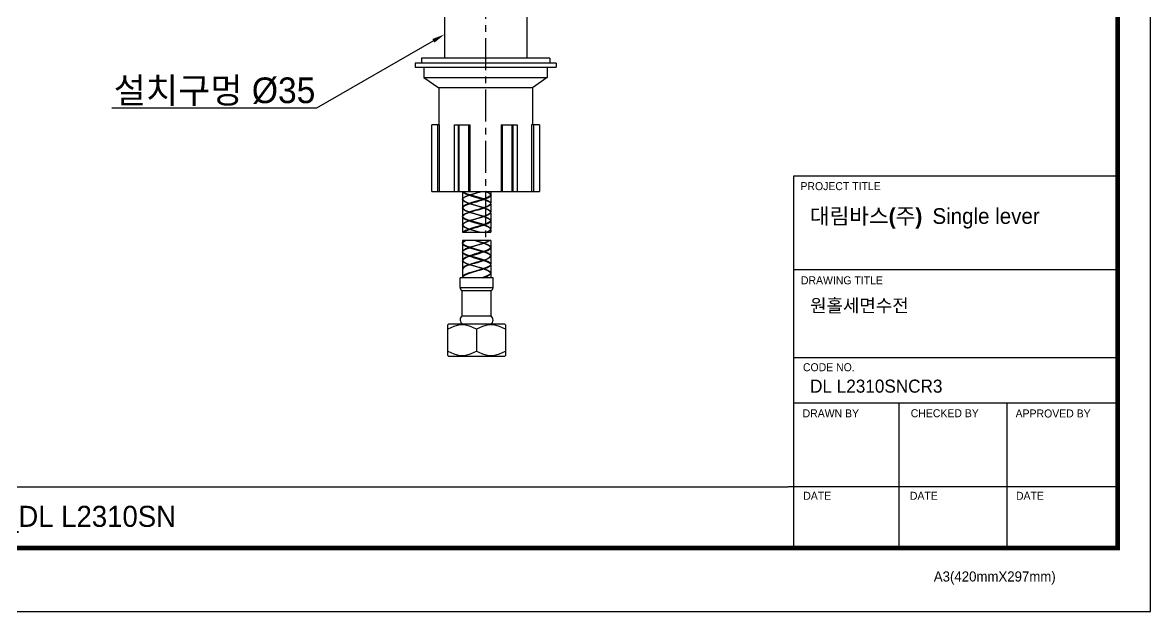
# Model space of a CAD drawing. Extents: x 0 to 790, y 0 to 579.
# Drawn here: x 350.5 to 789.9, y 0 to 229.5 of the extents above; entities that cross this region are included whole.
import ezdxf
from ezdxf import colors
from ezdxf.entities.mleader import LeaderData, LeaderLine
from ezdxf.math import Vec2, Vec3

# ---------------------------------------------------------------- set-up
doc = ezdxf.new("R2010")
doc.units = 0
doc.header["$LTSCALE"] = 10
doc.header["$MEASUREMENT"] = 0
doc.linetypes.add('CENTER', pattern=[2, 1.25, -0.25, 0.25, -0.25])
doc.layers.get('0').update_dxf_attribs({"linetype": 'CONTINUOUS'})
doc.layers.add('DEFAULT_1', color=7, linetype='CENTER')
doc.styles.get("Standard").update_dxf_attribs({"font": 'H2GTRE.TTF'})
doc.styles.add('단선완성형', font='')
doc.styles.get('단선완성형').set_extended_font_data('Gulim')

msp = doc.modelspace()

# ---------------------------------------------------------------- linework, layer by layer
at = {"color": 7, "linetype": 'Continuous'}
for p, q in [((514.9, 234.08), (514.9, 215.58)), ((546.9, 234.08), (546.9, 215.58)), ((555.9, 215.58), (505.9, 215.58)), ((505.9, 215.58), (505.9, 213.58)), ((555.9, 215.58), (555.9, 213.58)), ((558.4, 213.58), (503.4, 213.58)), ((503.4, 213.58), (503.4, 212.08)), ((503.4, 212.08), (558.4, 212.08)), ((506.9, 212.08), (506.9, 208.08)), ((554.9, 212.08), (554.9, 208.08)), ((558.4, 213.58), (558.4, 212.08)), ((506.9, 208.08), (554.9, 208.08)), ((506.9, 208.08), (512.65, 204.08)), ((554.9, 208.08), (549.15, 204.08)), ((549.15, 204.08), (512.65, 204.08)), ((512.65, 204.08), (512.65, 189.58)), ((549.15, 204.08), (549.15, 189.58)), ((512.97, 189.58), (509.9, 189.58)), ((509.9, 163.58), (509.9, 189.58)), ((512.97, 163.58), (512.97, 189.58)), ((518.66, 189.58), (524.88, 189.58)), ((518.66, 189.58), (518.66, 163.58)), ((524.88, 163.58), (524.88, 189.58)), ((536.92, 189.58), (543.14, 189.58)), ((536.92, 189.58), (536.92, 163.58)), ((543.14, 189.58), (543.14, 163.58)), ((551.9, 189.58), (548.83, 189.58)), ((548.83, 189.58), (548.83, 163.58)), ((551.9, 189.58), (551.9, 163.58)), ((509.9, 163.58), (551.9, 163.58)), ((521.9, 163.58), (521.9, 160.68)), ((522.02, 163.58), (522.19, 163.27)), ((522.31, 163.37), (522.15, 163.58)), ((522.19, 163.27), (523.04, 162.76)), ((522.47, 163.24), (523.38, 162.7)), ((523.04, 162.76), (524.35, 162.25)), ((523.38, 162.7), (524.68, 162.19)), ((524.65, 162.35), (525.52, 162.62)), ((525.52, 162.62), (526.44, 162.9)), ((528.36, 163.26), (527.4, 162.98)), ((529.28, 163.54), (528.36, 163.26)), ((529.42, 163.58), (529.28, 163.54)), ((531.3, 163.58), (531.77, 163.4)), ((531.77, 163.4), (532.61, 162.88)), ((532.89, 162.27), (532.49, 162.79)), ((532.61, 162.88), (532.9, 162.37)), ((532.9, 163.58), (532.9, 162.37)), ((521.9, 160.68), (522.2, 161.21)), ((522.19, 159.96), (521.9, 160.48)), ((521.9, 160.48), (521.9, 157.32)), ((521.91, 160.58), (522.31, 161.1)), ((521.91, 160.58), (522.31, 160.06)), ((523.04, 159.44), (522.19, 159.96)), ((522.2, 161.21), (523.05, 161.73)), ((523.05, 158.38), (522.2, 157.85)), ((524.36, 158.91), (523.04, 159.44)), ((523.05, 161.73), (524.35, 162.25)), ((524.36, 158.91), (523.05, 158.38)), ((524.4, 158.91), (523.1, 158.38)), ((524.35, 162.25), (524.45, 162.25)), ((524.4, 158.91), (524.36, 158.91)), ((524.74, 162.35), (524.65, 162.35)), ((524.74, 162.15), (524.65, 162.15)), ((524.65, 162.15), (525.52, 161.87)), ((525.52, 159.3), (524.65, 159.01)), ((524.65, 159.01), (524.69, 159.01)), ((524.65, 158.81), (524.69, 158.81)), ((525.52, 158.54), (524.65, 158.81)), ((524.69, 159.01), (526.35, 159.54)), ((524.69, 159.01), (524.88, 158.95)), ((524.83, 162.31), (524.74, 162.35)), ((524.88, 158.95), (524.98, 158.91)), ((525.74, 162.49), (524.95, 162.25)), ((525.74, 162.01), (524.95, 162.25)), ((525.52, 161.87), (526.44, 161.6)), ((526.45, 159.58), (525.52, 159.3)), ((526.44, 158.26), (525.52, 158.54)), ((526.35, 159.54), (527.35, 159.85)), ((527.4, 157.98), (526.44, 158.26)), ((527.4, 159.86), (526.45, 159.58)), ((526.56, 159.41), (527.4, 159.66)), ((527.35, 159.65), (528.45, 159.98)), ((527.4, 159.66), (528.35, 159.94)), ((527.4, 158.18), (528.36, 157.9)), ((528.35, 161.25), (527.45, 161.51)), ((529.28, 160.98), (528.35, 161.25)), ((528.35, 159.94), (529.28, 160.23)), ((528.45, 159.98), (530.09, 160.51)), ((530.15, 160.71), (529.28, 160.98)), ((529.28, 160.23), (530.15, 160.51)), ((530.09, 160.51), (529.79, 160.61)), ((530.15, 160.71), (530.09, 160.71)), ((530.15, 160.51), (530.09, 160.51)), ((530.22, 160.64), (530.14, 160.67)), ((530.28, 160.64), (530.37, 160.61)), ((530.37, 160.61), (530.44, 160.61)), ((530.44, 160.61), (531.76, 161.13)), ((530.44, 160.61), (531.76, 160.09)), ((532.59, 158.3), (531.75, 157.78)), ((531.76, 161.13), (532.61, 161.65)), ((531.76, 160.09), (532.6, 159.57)), ((532.47, 158.4), (532.89, 158.94)), ((532.89, 162.27), (532.48, 161.75)), ((532.49, 159.46), (532.89, 158.94)), ((532.51, 158.31), (532.7, 158.69)), ((532.9, 158.84), (532.59, 158.3)), ((532.6, 159.57), (532.87, 159.1)), ((532.61, 161.65), (532.9, 162.17)), ((532.9, 162.17), (532.9, 159.04)), ((532.9, 158.84), (532.9, 155.68)), ((522.2, 157.85), (521.9, 157.32)), ((521.9, 157.12), (521.9, 153.99)), ((521.9, 153.99), (522.19, 154.51)), ((521.9, 153.79), (522.19, 153.27)), ((521.9, 153.79), (521.9, 150.68)), ((521.91, 157.22), (522.32, 157.75)), ((521.91, 157.22), (522.3, 156.7)), ((522.32, 154.41), (521.91, 153.89)), ((522.31, 153.37), (521.91, 153.89)), ((522.19, 156.6), (521.93, 157.07)), ((522.28, 157.85), (522.09, 157.46)), ((523.02, 156.08), (522.19, 156.6)), ((522.19, 154.51), (523.04, 155.03)), ((524.36, 155.55), (523.02, 156.08)), ((523.04, 155.03), (524.36, 155.55)), ((524.43, 155.55), (524.36, 155.55)), ((524.52, 155.52), (524.43, 155.55)), ((524.65, 155.65), (525.52, 155.93)), ((524.65, 155.65), (524.71, 155.65)), ((524.65, 155.45), (524.71, 155.45)), ((525.52, 155.18), (524.65, 155.45)), ((526.38, 156.19), (524.71, 155.65)), ((524.81, 155.62), (524.71, 155.65)), ((525.01, 155.55), (524.81, 155.62)), ((525.52, 155.93), (526.45, 156.22)), ((526.45, 154.91), (525.52, 155.18)), ((527.45, 156.51), (526.38, 156.19)), ((526.45, 156.22), (528.25, 156.75)), ((527.35, 154.65), (526.45, 154.91)), ((528.35, 156.58), (527.4, 156.3)), ((527.45, 156.31), (528.47, 156.62)), ((529.28, 156.86), (528.35, 156.58)), ((528.35, 154.56), (529.28, 154.29)), ((528.36, 157.9), (529.28, 157.62)), ((528.47, 156.62), (530.11, 157.15)), ((529.06, 153.67), (529.84, 153.91)), ((529.28, 157.62), (530.15, 157.35)), ((530.15, 157.15), (529.28, 156.86)), ((529.28, 154.29), (530.15, 154.01)), ((530.15, 153.81), (529.28, 153.54)), ((529.82, 157.25), (529.92, 157.21)), ((529.92, 157.21), (530.05, 157.17)), ((529.96, 153.85), (530.06, 153.81)), ((530.05, 157.17), (530.11, 157.15)), ((530.15, 154.01), (530.06, 154.01)), ((530.15, 153.81), (530.06, 153.81)), ((530.15, 157.35), (530.11, 157.35)), ((530.21, 157.31), (530.11, 157.35)), ((530.15, 157.15), (530.11, 157.15)), ((531.48, 153.43), (530.11, 153.98)), ((530.25, 153.95), (530.35, 153.91)), ((530.35, 153.91), (530.44, 153.91)), ((530.4, 157.25), (530.44, 157.25)), ((531.75, 157.78), (530.44, 157.25)), ((530.44, 157.25), (531.73, 156.74)), ((531.76, 154.44), (530.44, 153.91)), ((530.44, 153.91), (531.78, 153.39)), ((531.73, 156.74), (532.6, 156.21)), ((532.61, 154.96), (531.76, 154.44)), ((532.89, 155.58), (532.47, 156.11)), ((532.48, 155.06), (532.89, 155.58)), ((532.6, 156.21), (532.9, 155.68)), ((532.9, 155.48), (532.61, 154.96)), ((532.9, 155.48), (532.9, 152.37)), ((521.9, 150.68), (522.2, 151.21)), ((522.19, 149.96), (521.9, 150.48)), ((521.9, 150.48), (521.9, 147.75)), ((522.32, 151.11), (521.91, 150.58)), ((521.91, 150.58), (522.31, 150.06)), ((522.19, 153.27), (523.04, 152.76)), ((523.04, 149.44), (522.19, 149.96)), ((522.2, 151.21), (523.06, 151.74)), ((522.48, 153.23), (523.42, 152.68)), ((523.04, 152.76), (524.35, 152.25)), ((524.36, 148.91), (523.04, 149.44)), ((523.06, 151.74), (524.35, 152.25)), ((523.42, 152.68), (524.67, 152.2)), ((524.35, 152.25), (524.45, 152.25)), ((524.65, 152.35), (525.52, 152.62)), ((524.74, 152.35), (524.65, 152.35)), ((524.74, 152.15), (524.65, 152.15)), ((524.65, 152.15), (525.52, 151.87)), ((526.35, 149.55), (524.69, 149.01)), ((524.83, 152.31), (524.74, 152.35)), ((525.73, 152.49), (524.95, 152.25)), ((525.74, 152.01), (524.95, 152.25)), ((525.52, 152.62), (526.44, 152.9)), ((525.52, 151.87), (526.45, 151.6)), ((526.44, 149.58), (525.52, 149.3)), ((527.35, 149.85), (526.35, 149.55)), ((527.4, 149.86), (526.44, 149.58)), ((526.45, 151.6), (527.45, 151.31)), ((526.56, 149.41), (528.33, 149.94)), ((527.35, 149.65), (528.39, 149.96)), ((528.35, 153.26), (527.4, 152.98)), ((528.35, 151.25), (527.45, 151.51)), ((528.33, 149.94), (529.22, 150.21)), ((529.28, 153.54), (528.35, 153.26)), ((529.28, 150.98), (528.35, 151.25)), ((528.39, 149.96), (530.03, 150.49)), ((529.22, 150.21), (530.07, 150.48)), ((530.15, 150.71), (529.28, 150.98)), ((529.87, 150.58), (529.79, 150.61)), ((530.03, 150.53), (529.87, 150.58)), ((530.03, 150.53), (530.09, 150.51)), ((530.15, 150.71), (530.09, 150.71)), ((530.15, 150.51), (530.09, 150.51)), ((530.37, 150.61), (530.44, 150.61)), ((530.44, 150.61), (531.75, 151.13)), ((530.44, 150.61), (531.76, 150.09)), ((532.36, 152.9), (531.48, 153.43)), ((531.75, 151.13), (532.6, 151.65)), ((531.76, 150.09), (532.61, 149.56)), ((531.78, 153.39), (532.61, 152.88)), ((532.43, 149.59), (532.58, 149.34)), ((532.89, 152.27), (532.48, 151.75)), ((532.89, 152.27), (532.49, 152.78)), ((532.5, 149.46), (532.89, 148.94)), ((532.6, 151.65), (532.9, 152.17)), ((532.61, 152.88), (532.9, 152.37)), ((532.61, 149.56), (532.9, 149.04)), ((532.9, 152.17), (532.9, 149.04)), ((521.9, 147.75), (532.9, 147.75)), ((524.36, 148.91), (523.05, 148.38)), ((524.4, 148.91), (523.1, 148.38)), ((524.4, 148.91), (524.36, 148.91)), ((524.59, 148.85), (524.69, 148.81)), ((525.52, 149.3), (524.65, 149.01)), ((524.65, 149.01), (524.69, 149.01)), ((524.65, 148.81), (524.69, 148.81)), ((525.52, 148.54), (524.65, 148.81)), ((524.78, 148.98), (524.69, 149.01)), ((526.45, 148.26), (525.52, 148.54)), ((527.4, 147.98), (526.45, 148.26)), ((526.56, 148.42), (528.36, 147.9)), ((528.18, 147.75), (527.4, 147.98)), ((528.36, 147.9), (528.85, 147.75)), ((532.48, 148.4), (532.89, 148.94)), ((532.51, 148.3), (532.74, 148.74)), ((532.9, 148.84), (532.59, 148.3)), ((532.9, 148.84), (532.9, 147.75)), ((532.9, 144.5), (521.9, 144.5)), ((521.9, 144.5), (521.9, 143.56)), ((521.9, 143.56), (522.2, 144.08)), ((521.9, 143.36), (521.9, 140.25)), ((521.9, 143.36), (522.19, 142.85)), ((521.9, 140.25), (522.2, 140.78)), ((522.32, 143.98), (521.91, 143.46)), ((522.32, 142.95), (521.91, 143.46)), ((521.91, 140.15), (522.31, 140.67)), ((522.19, 142.85), (523.04, 142.33)), ((522.2, 144.08), (522.88, 144.5)), ((522.2, 140.78), (523.06, 141.31)), ((523.26, 144.5), (522.32, 143.98)), ((522.38, 144.08), (523.02, 144.5)), ((522.46, 142.82), (523.36, 142.28)), ((523.04, 142.33), (524.35, 141.82)), ((523.06, 141.31), (524.35, 141.82)), ((523.36, 142.28), (524.67, 141.77)), ((524.35, 141.82), (524.45, 141.82)), ((524.65, 141.92), (525.52, 142.2)), ((524.74, 141.92), (524.65, 141.92)), ((524.74, 141.72), (524.65, 141.72)), ((524.65, 141.72), (525.52, 141.45)), ((524.83, 141.89), (524.74, 141.92)), ((525.73, 142.07), (524.95, 141.82)), ((525.74, 141.58), (524.95, 141.82)), ((525.52, 142.2), (526.45, 142.48)), ((525.52, 141.45), (526.45, 141.18)), ((526.45, 144.48), (526.37, 144.5)), ((527.35, 144.22), (526.45, 144.48)), ((527.06, 144.5), (527.35, 144.42)), ((527.35, 144.42), (528.36, 144.13)), ((528.35, 142.83), (527.4, 142.55)), ((528.35, 140.83), (527.45, 141.09)), ((529.28, 143.11), (528.35, 142.83)), ((529.28, 140.55), (528.35, 140.83)), ((528.36, 144.13), (529.28, 143.86)), ((529.06, 143.24), (529.84, 143.49)), ((529.28, 143.86), (530.15, 143.59)), ((530.15, 143.39), (529.28, 143.11)), ((530.15, 143.59), (530.06, 143.59)), ((530.15, 143.39), (530.06, 143.39)), ((531.43, 143.03), (530.13, 143.54)), ((530.35, 143.49), (530.44, 143.49)), ((531.77, 144.02), (530.44, 143.49)), ((530.44, 143.49), (531.77, 142.97)), ((530.44, 140.18), (531.75, 140.7)), ((532.34, 142.49), (531.43, 143.03)), ((531.75, 140.7), (532.6, 141.23)), ((532.56, 144.5), (531.77, 144.02)), ((531.77, 142.97), (532.61, 142.45)), ((532.89, 141.85), (532.48, 141.33)), ((532.89, 141.85), (532.49, 142.35)), ((532.6, 141.23), (532.9, 141.75)), ((532.61, 142.45), (532.9, 141.95)), ((532.9, 144.5), (532.9, 141.95)), ((532.9, 141.75), (532.9, 138.61)), ((521.9, 140.05), (521.9, 136.89)), ((521.9, 140.05), (522.19, 139.53)), ((522.19, 137.42), (521.9, 136.89)), ((521.9, 136.69), (521.9, 133.56)), ((522.31, 139.63), (521.91, 140.15)), ((521.91, 136.79), (522.31, 137.32)), ((521.91, 136.79), (522.32, 136.26)), ((522.2, 136.16), (521.93, 136.64)), ((522.29, 137.43), (522.06, 136.99)), ((522.19, 139.53), (523.04, 139.01)), ((523.04, 137.95), (522.19, 137.42)), ((523.04, 139.01), (524.36, 138.49)), ((524.36, 138.49), (523.04, 137.95)), ((524.36, 138.49), (524.4, 138.49)), ((524.59, 138.42), (524.69, 138.39)), ((525.52, 138.87), (524.65, 138.59)), ((524.68, 138.59), (524.65, 138.59)), ((524.68, 138.39), (524.65, 138.39)), ((524.65, 138.39), (525.52, 138.11)), ((526.34, 139.12), (524.68, 138.59)), ((524.78, 138.55), (524.69, 138.59)), ((526.44, 139.15), (525.52, 138.87)), ((525.52, 138.11), (526.44, 137.83)), ((527.35, 139.42), (526.34, 139.12)), ((527.4, 139.44), (526.44, 139.15)), ((526.44, 137.83), (527.4, 137.55)), ((526.44, 135.79), (528.24, 136.32)), ((526.56, 138.99), (528.35, 139.52)), ((528.44, 139.55), (527.35, 139.22)), ((528.36, 137.48), (527.4, 137.75)), ((528.35, 139.52), (529.28, 139.8)), ((529.28, 136.44), (528.35, 136.16)), ((529.28, 137.2), (528.36, 137.48)), ((530.08, 140.08), (528.44, 139.55)), ((528.46, 136.19), (530.11, 136.72)), ((530.15, 140.28), (529.28, 140.55)), ((529.28, 139.8), (530.15, 140.08)), ((530.15, 136.92), (529.28, 137.2)), ((530.15, 136.72), (529.28, 136.44)), ((529.89, 140.15), (529.79, 140.18)), ((530.09, 140.08), (529.89, 140.15)), ((530.01, 136.75), (530.11, 136.72)), ((530.15, 140.28), (530.09, 140.28)), ((530.15, 140.08), (530.09, 140.08)), ((530.11, 136.92), (530.15, 136.92)), ((530.21, 136.89), (530.11, 136.92)), ((530.11, 136.72), (530.15, 136.72)), ((530.27, 140.22), (530.37, 140.18)), ((530.37, 140.18), (530.44, 140.18)), ((530.44, 136.82), (530.4, 136.82)), ((530.44, 140.18), (531.75, 139.67)), ((531.75, 137.35), (530.44, 136.82)), ((531.75, 136.3), (530.44, 136.82)), ((531.75, 139.67), (532.6, 139.15)), ((532.6, 137.88), (531.75, 137.35)), ((532.61, 135.77), (531.75, 136.3)), ((532.61, 138.88), (532.43, 139.16)), ((532.49, 139.04), (532.89, 138.51)), ((532.49, 137.99), (532.89, 138.51)), ((532.51, 137.88), (532.74, 138.33)), ((532.6, 139.15), (532.87, 138.67)), ((532.9, 138.41), (532.6, 137.88)), ((532.9, 138.41), (532.9, 135.25)), ((522.16, 134.05), (521.9, 133.56)), ((522.27, 133.94), (521.9, 133.36)), ((521.9, 133.36), (521.9, 130.25)), ((523.05, 135.64), (522.2, 136.16)), ((522.36, 136.15), (523.28, 135.61)), ((524.36, 135.13), (523.05, 135.64)), ((523.28, 135.61), (524.64, 135.07)), ((524.43, 135.13), (524.36, 135.13)), ((524.53, 135.09), (524.43, 135.13)), ((524.65, 135.23), (525.51, 135.51)), ((524.65, 135.23), (524.71, 135.23)), ((524.65, 135.03), (524.71, 135.03)), ((525.52, 134.75), (524.65, 135.03)), ((526.36, 135.76), (524.71, 135.23)), ((524.71, 135.23), (524.91, 135.16)), ((524.91, 135.16), (525.01, 135.13)), ((525.51, 135.51), (526.44, 135.79)), ((526.45, 134.48), (525.52, 134.75)), ((527.45, 136.09), (526.36, 135.76)), ((527.35, 134.22), (526.45, 134.48)), ((527.35, 134.42), (528.35, 134.13)), ((528.35, 136.16), (527.4, 135.87)), ((528.35, 132.83), (527.4, 132.55)), ((527.45, 135.89), (528.46, 136.19)), ((528.35, 134.13), (529.28, 133.86)), ((529.28, 133.11), (528.35, 132.83)), ((529.28, 133.86), (530.15, 133.59)), ((530.15, 133.39), (529.28, 133.11)), ((530.15, 133.59), (530.06, 133.59)), ((530.15, 133.39), (530.06, 133.39)), ((531.42, 133.03), (530.13, 133.54)), ((530.35, 133.49), (530.44, 133.49)), ((531.74, 134), (530.44, 133.49)), ((530.44, 133.49), (531.76, 132.97)), ((532.33, 132.49), (531.42, 133.03)), ((532.6, 134.53), (531.74, 134)), ((531.76, 132.97), (532.6, 132.46)), ((532.89, 131.85), (532.47, 131.32)), ((532.89, 131.85), (532.48, 132.36)), ((532.49, 135.67), (532.89, 135.15)), ((532.89, 135.15), (532.49, 134.63)), ((532.9, 135.05), (532.6, 134.53)), ((532.6, 132.46), (532.9, 131.95)), ((532.9, 135.25), (532.61, 135.77)), ((532.9, 131.75), (532.88, 131.83)), ((532.9, 135.05), (532.9, 131.95)), ((533.8, 129.95), (521, 129.95)), ((521, 126.16), (521, 129.95)), ((522.17, 130.75), (521.9, 130.25)), ((522.16, 130.55), (521.9, 130.05)), ((521.9, 130.05), (521.9, 129.95)), ((522.95, 131.25), (522.17, 130.75)), ((524.17, 131.75), (522.95, 131.25)), ((530.01, 130.05), (530.13, 130.1)), ((530.07, 130.25), (530.07, 130.05)), ((531.13, 130.48), (531.98, 130.9)), ((531.98, 130.9), (532.08, 130.98)), ((532.33, 131.02), (532.83, 131.5)), ((532.83, 131.5), (532.9, 131.75)), ((532.9, 131.75), (532.9, 129.95)), ((533.8, 126.16), (533.8, 129.95)), ((533.05, 124.95), (521.75, 124.95)), ((521.75, 115.15), (521.75, 124.95)), ((533.05, 115.15), (533.05, 124.95)), ((521.75, 115.15), (533.05, 115.15)), ((516.41, 111.95), (516.15, 111.69)), ((516.15, 99.71), (516.15, 111.69)), ((538.39, 111.95), (516.41, 111.95)), ((527.4, 109.95), (527.4, 101.45)), ((538.39, 111.95), (538.65, 111.69)), ((538.65, 111.69), (538.65, 99.71)), ((516.41, 99.45), (516.15, 99.71)), ((516.41, 99.45), (538.39, 99.45)), ((538.39, 99.45), (538.65, 99.71))]:
    msp.add_line(p, q, dxfattribs=at)
at = {"color": 9, "linetype": 'Continuous'}
for p, q in [((512.12, 189.58), (512.12, 163.58)), ((520.16, 189.58), (520.16, 163.58)), ((520.64, 163.58), (520.64, 189.58)), ((524.26, 189.58), (524.26, 163.58)), ((537.54, 163.58), (537.54, 189.58)), ((541.16, 189.58), (541.16, 163.58)), ((541.64, 163.58), (541.64, 189.58)), ((549.68, 163.58), (549.68, 189.58)), ((530.11, 150.48), (530.11, 150.68)), ((521, 126.16), (533.8, 126.16))]:
    msp.add_line(p, q, dxfattribs=at)
at = {"color": 5, "ltscale": 40}
for p, q in [((777.1, 169.65), (650.86, 169.65)), ((777.1, 133.17), (650.86, 133.17)), ((777.1, 133.17), (650.86, 133.17)), ((777.1, 98.84), (650.86, 98.84)), ((777.1, 98.84), (650.86, 98.84)), ((777.1, 81.14), (650.86, 81.14)), ((777.1, 81.14), (650.86, 81.14)), ((691.87, 81.14), (691.87, 24.78)), ((733.95, 81.14), (733.95, 24.78)), ((777.1, 48.58), (648.87, 48.58)), ((777.1, 48.58), (651.85, 48.58)), ((777.1, 24.78), (668.91, 24.78))]:
    msp.add_line(p, q, dxfattribs=at)
at = {"color": 5, "ltscale": 0.5}
msp.add_line((650.86, 169.65), (650.86, 24.02), dxfattribs=at)
at = {"color": 5}
msp.add_line((12.7, 48.49), (648.72, 48.49), dxfattribs=at)
at = {"ltscale": 0.5}
msp.add_lwpolyline([(0, 0), (789.88, 0), (789.88, 578.76), (0, 578.76)], close=True, dxfattribs=at)
at = {"color": 5, "linetype": 'ByBlock', "lineweight": 200, "const_width": 1.82}
msp.add_lwpolyline([(12.7, 24.78), (777.1, 24.78), (777.1, 565.32), (12.7, 565.32)], close=True, dxfattribs=at)
at = {"color": 7, "linetype": 'Continuous'}
for points in [[(524.65, 162.35), (523.26, 162.86), (522.31, 163.37)], [(527.4, 162.98), (526.56, 162.74), (525.74, 162.49)], [(526.44, 162.9), (528.24, 163.43), (528.76, 163.58)], [(532.49, 162.79), (531.55, 163.3), (530.78, 163.58)], [(532.33, 162.92), (531.42, 163.46), (531.12, 163.58)], [(522.31, 161.1), (523.26, 161.62), (524.65, 162.15)], [(522.31, 160.06), (523.25, 159.54), (524.65, 159.01)], [(522.32, 157.75), (523.26, 158.28), (524.65, 158.81)], [(524.45, 162.25), (523.19, 161.73), (522.36, 161.21)], [(524.69, 158.81), (524.59, 158.85), (524.4, 158.91)], [(524.45, 162.25), (524.54, 162.21), (524.64, 162.18), (524.68, 162.17)], [(524.95, 158.91), (525.73, 159.16), (526.56, 159.41)], [(524.95, 158.91), (525.73, 158.67), (526.55, 158.42), (527.4, 158.18)], [(527.45, 161.51), (526.56, 161.77), (525.74, 162.01)], [(526.44, 161.6), (528.24, 161.09), (529.06, 160.85), (529.84, 160.6)], [(529.84, 160.6), (529.06, 160.36), (528.24, 160.11), (527.4, 159.86)], [(530.09, 160.71), (530.18, 160.67), (530.28, 160.64)], [(532.48, 161.75), (531.53, 161.23), (530.15, 160.71)], [(530.15, 160.51), (531.54, 159.99), (532.49, 159.46)], [(530.15, 157.35), (531.51, 157.87), (532.47, 158.4)], [(532.45, 159.58), (531.56, 160.11), (530.22, 160.64)], [(530.4, 157.25), (531.68, 157.78), (532.51, 158.31)], [(522.3, 156.7), (523.23, 156.19), (524.65, 155.65)], [(524.65, 155.45), (523.26, 154.93), (522.32, 154.41)], [(522.34, 156.59), (523.23, 156.06), (524.59, 155.51)], [(527.4, 156.3), (526.56, 156.05), (525.74, 155.8), (524.95, 155.56)], [(524.95, 155.56), (525.74, 155.31), (526.56, 155.07), (528.35, 154.56)], [(529.84, 153.91), (529.06, 154.15), (528.24, 154.39), (527.35, 154.65)], [(529.85, 157.25), (529.07, 157.49), (528.24, 157.74), (527.4, 157.98)], [(528.25, 156.75), (529.07, 157), (529.85, 157.25)], [(532.47, 156.11), (531.51, 156.64), (530.15, 157.15)], [(530.15, 154.01), (531.53, 154.53), (532.48, 155.06)], [(532.49, 152.78), (531.56, 153.29), (530.15, 153.81)], [(530.4, 157.25), (530.3, 157.28), (530.21, 157.31)], [(532.44, 154.96), (531.62, 154.44), (530.34, 153.91)], [(524.65, 152.35), (523.26, 152.86), (522.31, 153.37)], [(522.31, 150.06), (523.26, 149.54), (524.65, 149.01)], [(524.65, 152.15), (523.28, 151.63), (522.32, 151.11)], [(524.45, 152.25), (523.18, 151.73), (522.36, 151.2)], [(524.45, 152.25), (524.55, 152.21), (524.64, 152.18), (524.66, 152.17)], [(524.95, 148.91), (525.73, 149.16), (526.56, 149.41)], [(527.4, 152.98), (526.56, 152.74), (525.73, 152.49)], [(527.45, 151.51), (526.56, 151.77), (525.74, 152.01)], [(526.44, 152.9), (528.24, 153.42), (529.06, 153.67)], [(529.84, 150.61), (529.06, 150.36), (528.24, 150.11), (527.4, 149.86)], [(527.45, 151.31), (528.24, 151.09), (529.06, 150.85), (529.84, 150.61)], [(530.07, 150.48), (530.1, 150.49), (530.12, 150.5), (530.15, 150.51)], [(530.14, 150.69), (530.22, 150.66), (530.37, 150.61)], [(532.48, 151.75), (531.53, 151.23), (530.15, 150.71)], [(530.15, 150.51), (530.17, 150.5), (530.2, 150.49), (530.23, 150.48)], [(530.2, 150.64), (531.51, 150.13), (532.43, 149.59)], [(530.23, 150.48), (531.58, 149.97), (532.5, 149.46)], [(523.05, 148.38), (522.2, 147.85), (522.14, 147.75)], [(523.1, 148.38), (522.28, 147.85), (522.23, 147.75)], [(522.32, 147.75), (523.27, 148.28), (524.65, 148.81)], [(524.4, 148.91), (524.49, 148.88), (524.59, 148.85)], [(524.98, 148.91), (524.88, 148.95), (524.78, 148.98)], [(524.95, 148.91), (525.73, 148.67), (526.56, 148.42)], [(531.21, 147.75), (531.52, 147.87), (532.48, 148.4)], [(532.59, 148.3), (531.73, 147.77), (531.69, 147.75)], [(522.31, 140.67), (523.25, 141.2), (524.65, 141.72)], [(524.65, 141.92), (523.26, 142.43), (522.32, 142.95)], [(524.45, 141.82), (523.18, 141.3), (522.36, 140.78)], [(524.45, 141.82), (524.55, 141.79), (524.66, 141.75)], [(527.4, 142.55), (526.56, 142.31), (525.73, 142.07)], [(527.45, 141.09), (526.56, 141.34), (525.74, 141.58)], [(526.45, 142.48), (528.24, 143), (529.06, 143.24)], [(526.45, 141.18), (528.24, 140.66), (529.06, 140.42), (529.84, 140.18)], [(529.84, 143.49), (529.06, 143.73), (528.24, 143.97), (527.35, 144.22)], [(530.34, 143.49), (530.25, 143.52), (530.14, 143.56)], [(530.15, 143.59), (531.54, 144.11), (532.25, 144.5)], [(532.49, 142.35), (531.56, 142.87), (530.15, 143.39)], [(532.48, 141.33), (531.53, 140.8), (530.15, 140.28)], [(532.39, 144.5), (531.62, 144.01), (530.34, 143.49)], [(524.4, 138.49), (523.11, 137.96), (522.29, 137.43)], [(524.65, 138.59), (523.26, 139.11), (522.31, 139.63)], [(522.31, 137.32), (523.26, 137.86), (524.65, 138.39)], [(522.32, 136.26), (523.27, 135.74), (524.65, 135.23)], [(524.4, 138.49), (524.49, 138.45), (524.59, 138.42)], [(524.98, 138.49), (524.88, 138.52), (524.78, 138.55)], [(524.95, 138.49), (525.73, 138.74), (526.56, 138.99)], [(527.4, 137.75), (526.56, 138), (525.73, 138.24), (524.95, 138.49)], [(529.84, 140.18), (529.06, 139.93), (528.24, 139.68), (527.4, 139.44)], [(527.4, 137.55), (528.24, 137.31), (529.07, 137.06), (529.85, 136.82)], [(528.24, 136.32), (529.06, 136.57), (529.85, 136.82)], [(529.82, 136.82), (529.92, 136.79), (530.01, 136.75)], [(530.15, 140.08), (531.54, 139.56), (532.49, 139.04)], [(530.15, 136.92), (531.54, 137.45), (532.49, 137.99)], [(530.15, 136.72), (531.54, 136.2), (532.49, 135.67)], [(532.43, 139.16), (531.51, 139.71), (530.2, 140.22)], [(530.4, 136.82), (530.3, 136.85), (530.21, 136.89)], [(530.4, 136.82), (531.68, 137.35), (532.51, 137.88)], [(524.36, 135.13), (523, 134.58), (522.16, 134.05)], [(524.65, 135.03), (523.21, 134.48), (522.27, 133.94)], [(524.43, 135.13), (523.13, 134.58), (522.33, 134.03)], [(527.4, 132.55), (525.67, 132.04), (524.13, 131.54)], [(527.4, 132.75), (525.7, 132.25), (524.17, 131.75)], [(527.4, 135.87), (526.55, 135.62), (525.73, 135.38), (524.95, 135.13)], [(524.95, 135.13), (525.74, 134.89), (526.56, 134.65), (527.35, 134.42)], [(529.84, 133.49), (529.06, 133.73), (528.24, 133.97), (527.35, 134.22)], [(529.84, 133.49), (529.06, 133.24), (528.24, 133), (527.4, 132.75)], [(530.35, 133.49), (530.25, 133.52), (530.16, 133.55), (530.14, 133.56)], [(532.49, 134.63), (531.54, 134.11), (530.15, 133.59)], [(532.48, 132.36), (531.54, 132.87), (530.15, 133.39)], [(530.35, 133.49), (531.61, 134.01), (532.44, 134.53)], [(524.13, 131.54), (522.93, 131.05), (522.16, 130.55)], [(532.47, 131.32), (531.5, 130.79), (530.07, 130.25)], [(530.07, 130.05), (531.38, 130.54), (532.33, 131.02)], [(527.4, 109.95), (525.06, 111.07), (522.85, 111.63), (520.69, 111.63), (518.48, 111.07), (516.15, 109.95)], [(538.65, 109.95), (536.31, 111.07), (534.1, 111.63), (531.94, 111.63), (529.73, 111.07), (527.4, 109.95)], [(516.15, 101.45), (518.48, 100.34), (520.69, 99.78), (522.85, 99.78), (525.06, 100.34), (527.4, 101.45)], [(527.4, 101.45), (529.73, 100.34), (531.94, 99.78), (534.1, 99.78), (536.31, 100.34), (538.65, 101.45)]]:
    msp.add_lwpolyline(points, dxfattribs=at)
at = {"color": 9, "linetype": 'Continuous'}
msp.add_lwpolyline([(530.07, 150.48), (530.04, 150.48), (530.03, 150.49)], dxfattribs=at)
at = {"color": 7, "linetype": 'Continuous'}
for centre, radius, start, end in [((522.35, 126.16), 1.35, 180, 243.6122), ((532.45, 126.16), 1.35, 296.3878, 0), ((523, 113.59), 2, 128.6822, 235.0223), ((531.8, 113.59), 2, 304.9777, 51.3178)]:
    msp.add_arc(centre, radius, start, end, dxfattribs=at)
at = {"layer": 'DEFAULT_1', "color": 7, "linetype": 'CENTER'}
msp.add_line((530.9, 243.38), (530.9, 144.78), dxfattribs=at)

# ---------------------------------------------------------------- texts
at = {"color": 5, "ltscale": 40}
for s, height, p in [('PROJECT TITLE', 3.1171, (653.54, 164.16)), ('DRAWING TITLE', 3.1171, (653.73, 127.47)), ('CODE NO.', 3.117, (654.52, 93.6)), ('DRAWN BY', 3.117, (654.39, 75.63)), ('CHECKED BY', 3.117, (696.51, 75.68)), ('APPROVED BY', 3.1171, (737.35, 75.58)), ('DATE', 3.117, (654.64, 43.5)), ('DATE', 3.117, (696.18, 43.5)), ('DATE', 3.117, (737.5, 43.5)), ('A3(420mmX297mm)', 3.9341, (705.5, 11.66))]:
    msp.add_text(s, height=height, dxfattribs=at).set_placement(p)
at = {"attachment_point": 1, "style": '단선완성형'}
for s, insert, char_height, width in [('{\\fPretendard Variable SemiBold|b0|i0|c129|p2;\\C7;대림바스(주)\\fGulimChe|b0|i0|c129|p49;\\C256; }Single lever', (657.24, 157.12), 6.11035, 98.2071), ('{\\fGulimChe|b0|i0|c129|p49;원홀세면수전 }', (657.3, 121.76), 5.101, 85.8447), ('DL L2310SNCR3', (657.3, 90.34), 5.101, 85.8447)]:
    msp.add_mtext(s, dxfattribs=dict(at, insert=insert, char_height=char_height, width=width))
at = {"color": 2, "insert": (154.51, 41.16), "char_height": 8.198, "width": 488.8902, "attachment_point": 1, "style": '단선완성형'}
msp.add_mtext('{\\fPretendard Variable SemiBold|b0|i0|c129|p2;대림바스(주)} Single lever_원홀 세면수전_DL L2310SN', dxfattribs=at)

# ---------------------------------------------------------------- leaders
at = {"ltscale": 0.5}
ml = msp.add_multileader_mtext('Standard', dxfattribs=at)
ml.set_content('설치구멍 %%C35', color=256)
ml.set_leader_properties(color=5)
ml.build(insert=Vec2(0, 0))
ml.multileader.update_dxf_attribs({"text_left_attachment_type": 6, "text_right_attachment_type": 6, "dogleg_length": 0.36, "arrow_head_size": 5})
ctx = ml.context
ctx.base_point, ctx.char_height, ctx.arrow_head_size, ctx.landing_gap_size, ctx.plane_origin = Vec3(379.87, 196.06), 10, 5, 0.09, Vec3(370.48, 142.61)
ctx.left_attachment, ctx.right_attachment, ctx.text_align_type = 6, 6, 2
notes = []
notes.append((ctx, [(1, (1, 1, 0), (465.03, 196.06), (-1, 0), 0.36, [(0, [(514.9, 224.83)], 0, [])])]))
ctx.mtext.insert, ctx.mtext.alignment, ctx.mtext.flow_direction = Vec3(464.58, 208.06), 3, 5
for ctx, leaders in notes:
    for number, flags, end, landing, length, lines in leaders:
        leader = LeaderData()
        leader.index, (leader.has_last_leader_line, leader.has_dogleg_vector, leader.attachment_direction) = number, flags
        leader.last_leader_point, leader.dogleg_vector, leader.dogleg_length = Vec3(end), Vec3(landing), length
        for number, points, colour, breaks in lines:
            line = LeaderLine()
            line.index, line.vertices, line.color, line.breaks = number, Vec3.list(points), colors.encode_raw_color(colour), breaks
            leader.lines.append(line)
        ctx.leaders.append(leader)

doc.saveas('drawing.dxf')
